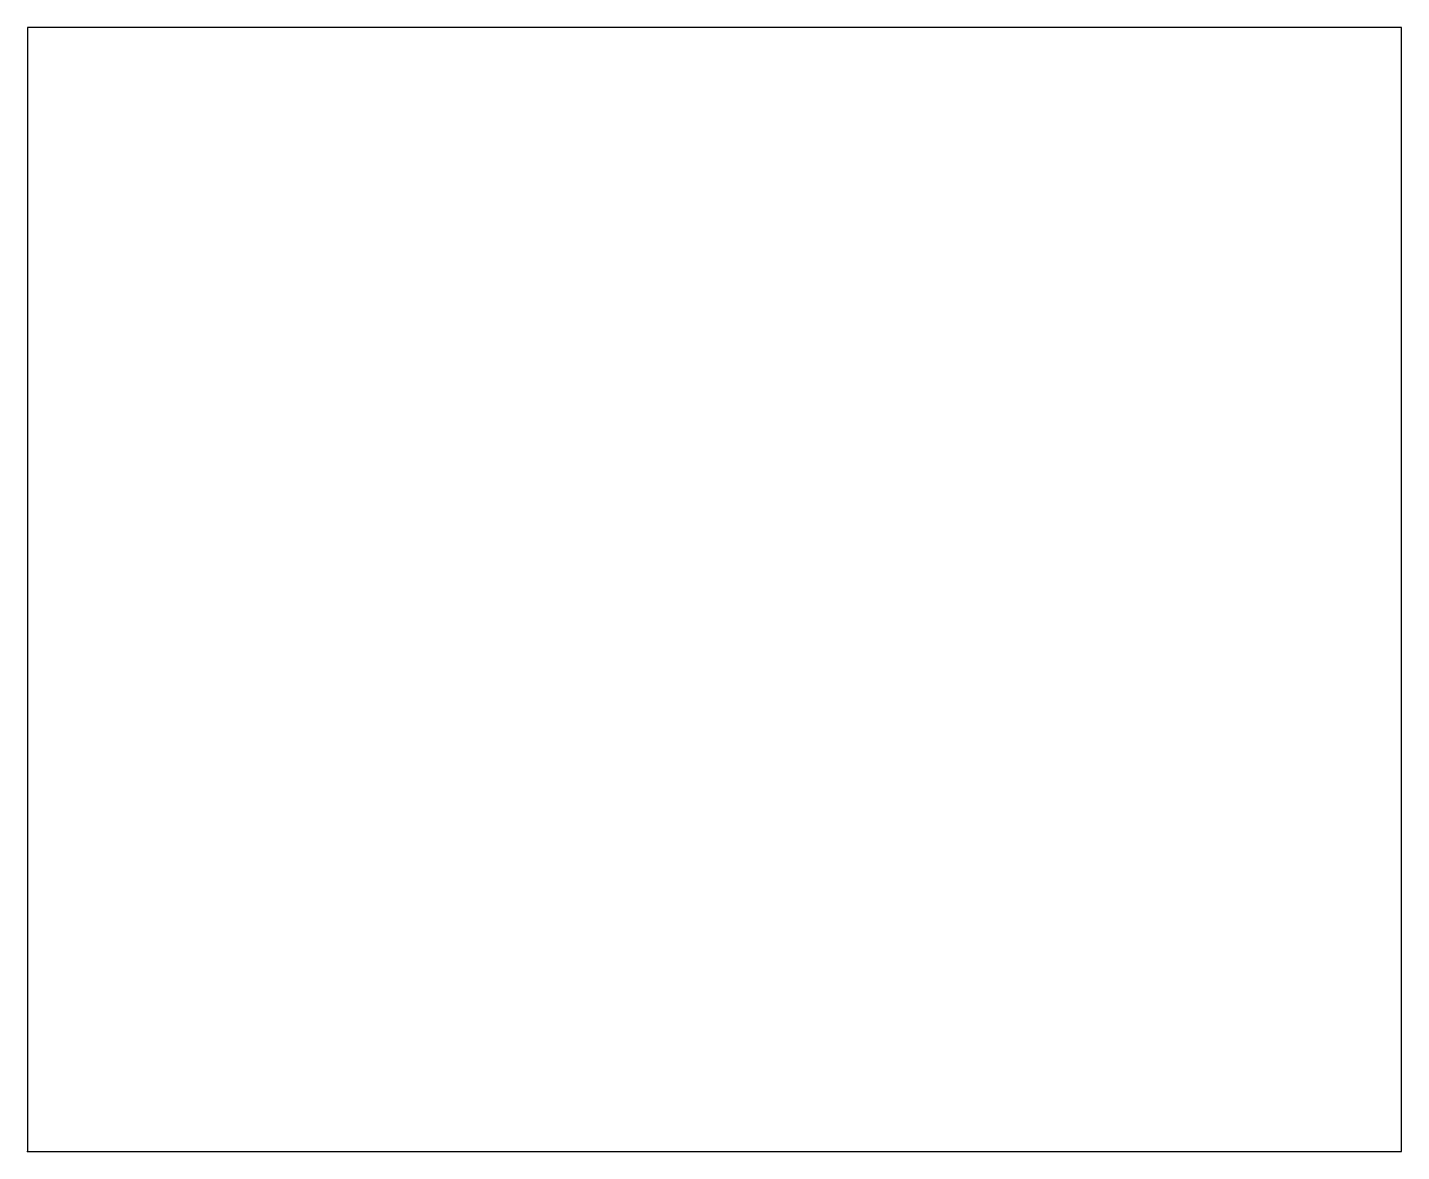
# Model space of a CAD drawing. Header units: millimetres. Extents: x 0 to 280, y 0 to 229.
import ezdxf

# ---------------------------------------------------------------- set-up
doc = ezdxf.new("R2010")
doc.units = ezdxf.units.MM
doc.header["$MEASUREMENT"] = 0
doc.layers.add('Ground v1_Sketch1', color=7, linetype='Continuous')

msp = doc.modelspace()

# ---------------------------------------------------------------- linework, layer by layer
at = {"layer": 'Ground v1_Sketch1'}
for p, q in [((280, 229.129), (0, 229.129)), ((0, 229.129), (0, 0)), ((280, 0), (280, 229.129)), ((0, 0), (280, 0))]:
    msp.add_line(p, q, dxfattribs=at)
msp.add_point((0, 0), dxfattribs=at)

doc.saveas('drawing.dxf')
